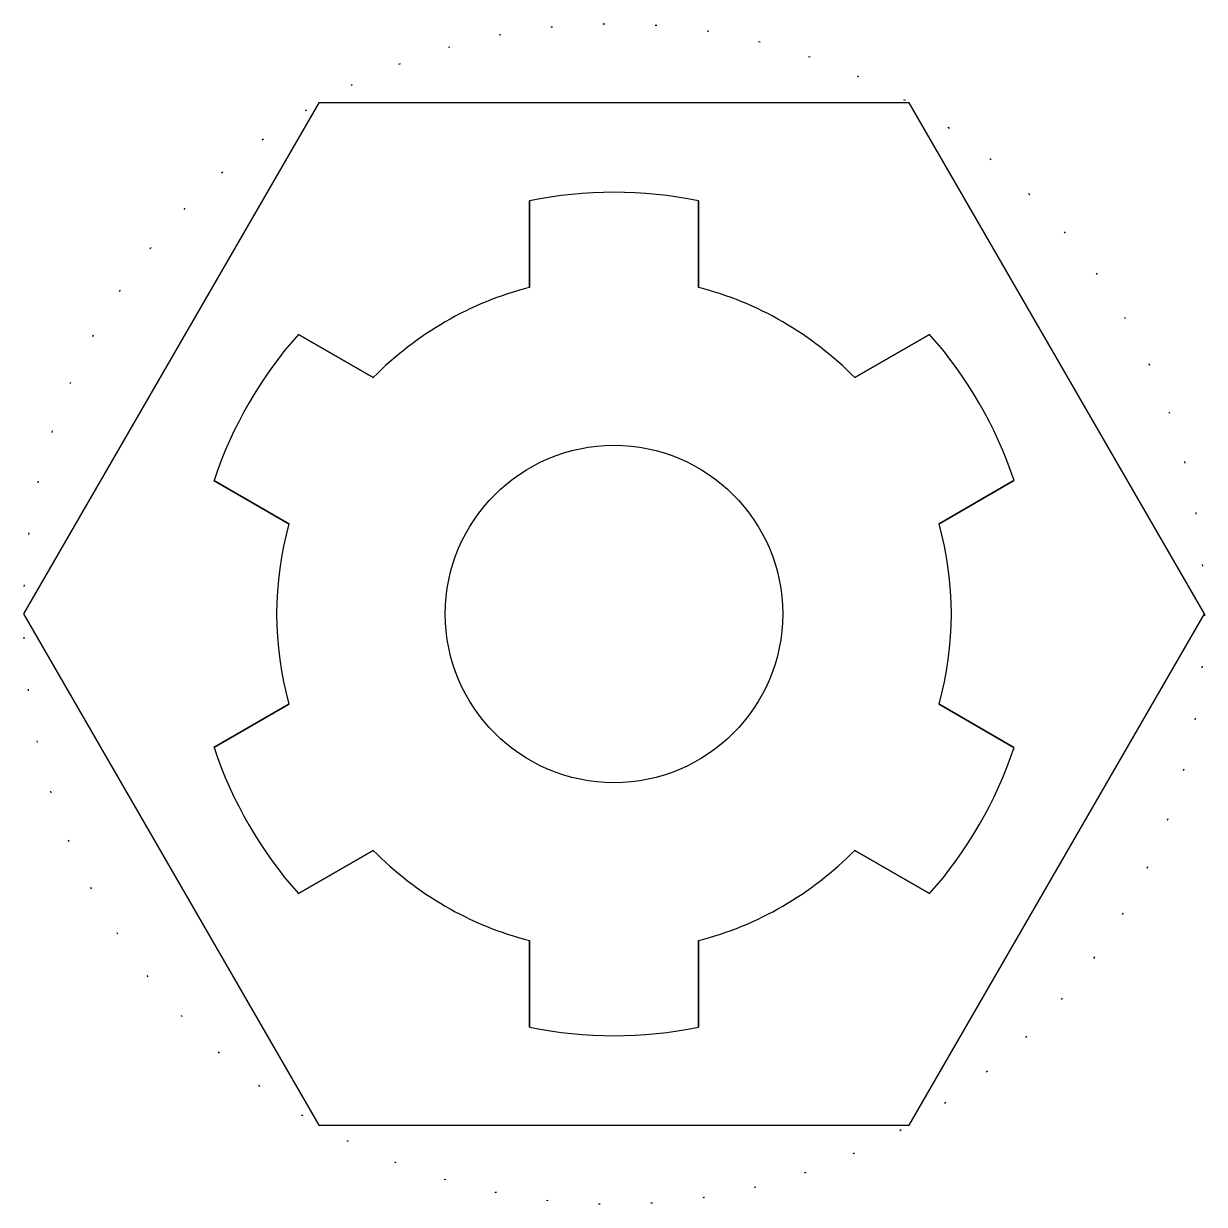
# Model space of a CAD drawing. Header units: millimetres. Extents: x 3125.2 to 3195.2, y 1720.7 to 1790.7.
import ezdxf

# ---------------------------------------------------------------- set-up
doc = ezdxf.new("R2010")
doc.units = ezdxf.units.MM
doc.linetypes.add('ACAD_ISO07W100', pattern=[3, 0, -3])

msp = doc.modelspace()

# ---------------------------------------------------------------- linework, layer by layer
for p, q in [((3155.196, 1780.154), (3155.196, 1775.024)), ((3155.196, 1775.024), (3155.196, 1780.154)), ((3165.196, 1780.154), (3165.196, 1775.024)), ((3165.196, 1775.024), (3165.196, 1780.154)), ((3141.482, 1772.237), (3145.925, 1769.672)), ((3145.925, 1769.672), (3141.482, 1772.237)), ((3178.909, 1772.237), (3174.466, 1769.672)), ((3174.466, 1769.672), (3178.909, 1772.237)), ((3136.482, 1763.577), (3140.925, 1761.012)), ((3140.925, 1761.012), (3136.482, 1763.577)), ((3183.909, 1763.577), (3179.466, 1761.012)), ((3179.466, 1761.012), (3183.909, 1763.577)), ((3136.482, 1747.742), (3140.925, 1750.307)), ((3140.925, 1750.307), (3136.482, 1747.742)), ((3183.909, 1747.742), (3179.466, 1750.307)), ((3179.466, 1750.307), (3183.909, 1747.742)), ((3141.482, 1739.082), (3145.925, 1741.647)), ((3145.925, 1741.647), (3141.482, 1739.082)), ((3178.909, 1739.082), (3174.466, 1741.647)), ((3174.466, 1741.647), (3178.909, 1739.082)), ((3155.196, 1731.165), (3155.196, 1736.295)), ((3155.196, 1736.295), (3155.196, 1731.165)), ((3165.196, 1731.165), (3165.196, 1736.295)), ((3165.196, 1736.295), (3165.196, 1731.165))]:
    msp.add_line(p, q)
msp.add_lwpolyline([(3195.196, 1755.66), (3177.696, 1785.97), (3142.696, 1785.97), (3125.196, 1755.66), (3142.696, 1725.349), (3177.696, 1725.349)], close=True)
at = {"linetype": 'ACAD_ISO07W100'}
msp.add_circle((3160.196, 1755.66), 35, dxfattribs=at)
msp.add_circle((3160.196, 1755.66), 10)
for radius, start, end in [(25, 78.46304, 101.53696), (20, 104.47751, 135.52249), (20, 44.47751, 75.52249), (25, 138.46304, 161.53696), (25, 18.46304, 41.53696), (20, 164.47751, 195.52249), (20, 344.47751, 15.52249), (25, 198.46304, 221.53696), (25, 318.46304, 341.53696), (20, 224.47751, 255.52249), (20, 284.47751, 315.52249), (25, 258.46304, 281.53696)]:
    msp.add_arc((3160.196, 1755.66), radius, start, end)

doc.saveas('drawing.dxf')
